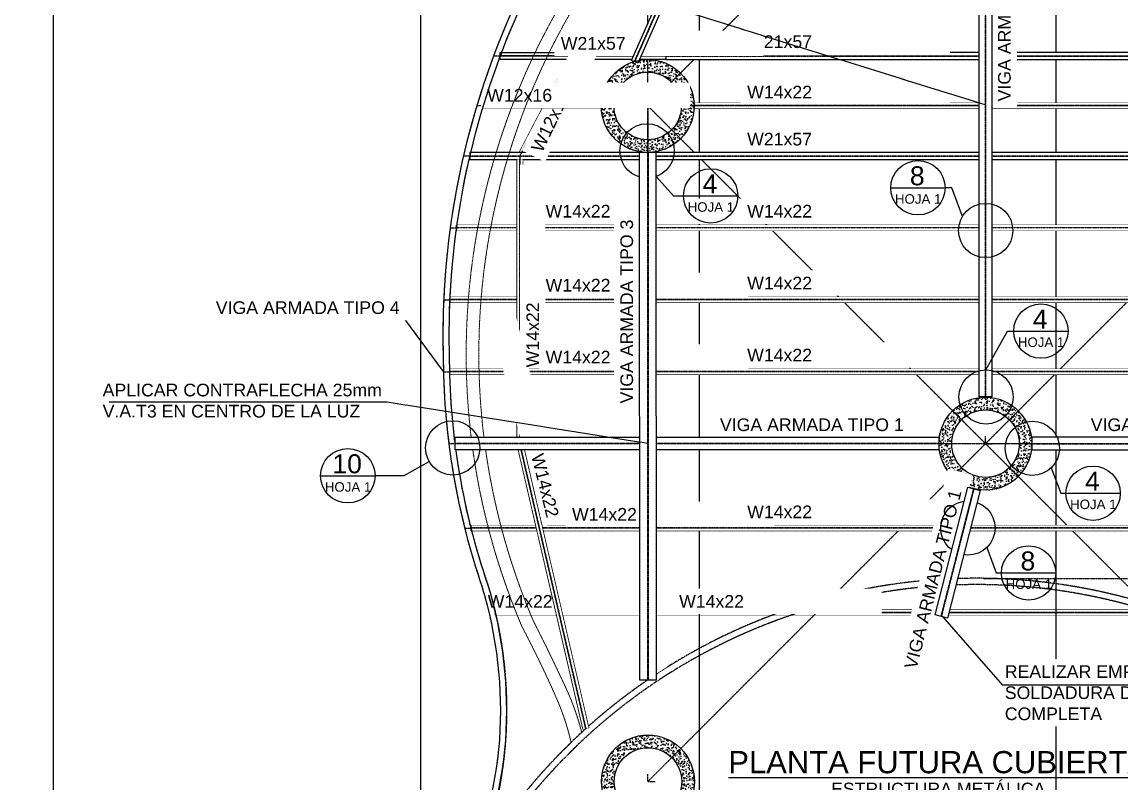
# Model space of a CAD drawing. Header units: millimetres. Extents: x 59135 to 3708801, y -250967 to 196121.
# Drawn here: x 3548784 to 3574813, y -9423 to 8598 of the extents above; entities that cross this region are included whole.
import ezdxf
from ezdxf.enums import TextEntityAlignment as Align

# ---------------------------------------------------------------- set-up
doc = ezdxf.new("R2010")
doc.units = ezdxf.units.MM
doc.header["$LTSCALE"] = 5
doc.set_wipeout_variables(frame=1)
for name, pattern in [('ACAD_ISO10W100', [18, 12, -3, 0, -3]), ('CENTER', [2, 1.25, -0.25, 0.25, -0.25]), ('CENTER2', [1.125, 0.75, -0.125, 0.125, -0.125]), ('DASHDOT', [1, 0.5, -0.25, 0, -0.25]), ('HIDDEN', [0.375, 0.25, -0.125])]:
    doc.linetypes.add(name, pattern=pattern)
for name, color, linetype in [('A-ejes', 251, 'ACAD_ISO10W100'), ('EE-5', 7, 'Continuous'), ('EE-ACHURADOS', 9, 'Continuous'), ('EE-CARPETA 51', 250, 'HIDDEN'), ('EE-CENTROS', 8, 'CENTER'), ('EE-COLUMNAS CONCRETO', 11, 'Continuous'), ('EE-COTAS', 1, 'Continuous'), ('EE-DETALLES', 1, 'Continuous'), ('EE-EJES', 8, 'DASHDOT'), ('EE-OCULTAS', 252, 'HIDDEN'), ('EE-TEXTO 1', 4, 'Continuous'), ('EE-TEXTO 2', 2, 'Continuous'), ('EE-V ARMADA TIPO 1', 95, 'Continuous'), ('EE-V ARMADA TIPO 3', 41, 'Continuous'), ('EE-V ARMADA TIPO 4', 130, 'Continuous'), ('EE-W12x16', 150, 'Continuous'), ('EE-W14x22', 30, 'Continuous'), ('EE-W21x44', 132, 'Continuous'), ('EE-W21x57', 190, 'Continuous'), ('EST-CAMBIO SECCION VIGAS', 240, 'HIDDEN')]:
    doc.layers.add(name, color=color, linetype=linetype)
doc.styles.add('ARIAL EE', font='arial.ttf')
doc.dimstyles.new('EE 1_STANDAR', dxfattribs={"dimtxt": 2, "dimasz": 1.5, "dimexe": 1, "dimexo": 0.5, "dimgap": 0.8, "dimtad": 1, "dimdec": 0, "dimdsep": 46, "dimtxsty": 'ARIAL EE', "dimcen": 0.09, "dimclrd": 256, "dimclre": 256, "dimclrt": 2, "dimadec": 0, "dimazin": 0, "dimtfac": 1, "dimtdec": 0, "dimtofl": 0, "dimtmove": 1, "dimatfit": 2, "dimfxl": 1, "dimtolj": 1, "dimlwd": -1, "dimlwe": -1, "dimarcsym": 1})

# ---------------------------------------------------------------- blocks, each defined once
blk = doc.blocks.new('*U122')
blk.add_lwpolyline([(-64, 5486), (63, 5486), (63, -8317), (-64, -8317)], close=True)
blk.add_wipeout([(-64, 5486), (63, 5486), (63, -8317), (-64, -8317)])
at = {"layer": 'EE-OCULTAS'}
for p, q in [((-3, -8317), (-3, 5486)), ((3, -8317), (3, 5486))]:
    blk.add_line(p, q, dxfattribs=at)
blk = doc.blocks.new('*U153')
blk.add_wipeout([(-50, 2517), (50, 2517), (50, -153), (-50, -153)])
blk.add_lwpolyline([(-50, 2517), (50, 2517), (50, -153), (-50, -153)], close=True)
blk.add_wipeout([(-50, 2517), (50, 2517), (50, -153), (-50, -153)])
at = {"layer": 'EE-OCULTAS'}
for p, q in [((-3, 2517), (-3, -153)), ((3, 2517), (3, -153))]:
    blk.add_line(p, q, dxfattribs=at)
blk = doc.blocks.new('*U270')
blk.add_wipeout([(-83, 134), (83, 134), (83, -3783), (-83, -3783)]).dxf.layer = 'EE-W21x57'
at = {"layer": 'EE-CENTROS'}
for points in [[(-5, -3783), (-5, 134)], [(5, -3783), (5, 134)]]:
    blk.add_lwpolyline(points, dxfattribs=at)
at = {"layer": 'EE-W21x57'}
blk.add_lwpolyline([(-83, 134), (83, 134), (83, -3783), (-83, -3783)], close=True, dxfattribs=at)
blk = doc.blocks.new('*U271')
blk.add_wipeout([(-83, 12224), (83, 12224), (83, -2931), (-83, -2931)]).dxf.layer = 'EE-W21x57'
at = {"layer": 'EE-CENTROS'}
for points in [[(-5, -2931), (-5, 12224)], [(5, -2931), (5, 12224)]]:
    blk.add_lwpolyline(points, dxfattribs=at)
at = {"layer": 'EE-W21x57'}
blk.add_lwpolyline([(-83, 12224), (83, 12224), (83, -2931), (-83, -2931)], close=True, dxfattribs=at)
blk = doc.blocks.new('*U245')
blk.add_wipeout([(-83, 16856), (83, 16856), (83, -7565), (-83, -7565)]).dxf.layer = 'EE-W21x57'
at = {"layer": 'EE-CENTROS'}
for points in [[(-5, -7565), (-5, 16856)], [(5, -7565), (5, 16856)]]:
    blk.add_lwpolyline(points, dxfattribs=at)
at = {"layer": 'EE-W21x57'}
blk.add_lwpolyline([(-83, 16856), (83, 16856), (83, -7565), (-83, -7565)], close=True, dxfattribs=at)
blk = doc.blocks.new('*U246')
blk.add_lwpolyline([(-64, 5486), (63, 5486), (63, -19569), (-64, -19569)], close=True)
blk.add_wipeout([(-64, 5486), (63, 5486), (63, -19569), (-64, -19569)])
at = {"layer": 'EE-OCULTAS'}
for p, q in [((-3, -19569), (-3, 5486)), ((3, -19569), (3, 5486))]:
    blk.add_line(p, q, dxfattribs=at)
blk = doc.blocks.new('*U247')
blk.add_lwpolyline([(-64, 5639), (63, 5639), (63, -19724), (-64, -19724)], close=True)
blk.add_wipeout([(-64, 5639), (63, 5639), (63, -19724), (-64, -19724)])
at = {"layer": 'EE-OCULTAS'}
for p, q in [((-3, -19724), (-3, 5639)), ((3, -19724), (3, 5639))]:
    blk.add_line(p, q, dxfattribs=at)
blk = doc.blocks.new('*U197')
blk.add_wipeout([(-82, 525), (82, 525), (82, -7083), (-82, -7083)]).dxf.layer = 'EE-W21x44'
at = {"layer": 'EE-CENTROS'}
for points in [[(-4, -7083), (-4, 525)], [(4, -7083), (4, 525)]]:
    blk.add_lwpolyline(points, dxfattribs=at)
at = {"layer": 'EE-W21x44'}
blk.add_lwpolyline([(-82, 525), (82, 525), (82, -7083), (-82, -7083)], close=True, dxfattribs=at)
blk = doc.blocks.new('*U248')
blk.add_lwpolyline([(-64, 989), (63, 989), (63, -5592), (-64, -5592)], close=True)
blk.add_wipeout([(-64, 989), (63, 989), (63, -5592), (-64, -5592)])
at = {"layer": 'EE-OCULTAS'}
for p, q in [((-3, -5592), (-3, 989)), ((3, -5592), (3, 989))]:
    blk.add_line(p, q, dxfattribs=at)
blk = doc.blocks.new('*U249')
blk.add_lwpolyline([(-64, 5139), (63, 5139), (63, -19225), (-64, -19225)], close=True)
blk.add_wipeout([(-64, 5139), (63, 5139), (63, -19225), (-64, -19225)])
at = {"layer": 'EE-OCULTAS'}
for p, q in [((-3, -19225), (-3, 5139)), ((3, -19225), (3, 5139))]:
    blk.add_line(p, q, dxfattribs=at)
blk = doc.blocks.new('COLUMNA CONCRETO')
at = {"layer": 'EE-ACHURADOS'}
h = blk.add_hatch(dxfattribs=at)
h.set_pattern_fill('AR-CONC', color=256)
h.set_pattern_definition([(50, (-2321747.4, -250169.48), (182.184669, -15.939086), [19.05, -209.55]), (355, (-2321747.4, -250169.48), (-35.243421, 191.056845), [15.24, -167.640584]), (100.451445, (-2321732.22, -250170.81), (146.941247, 175.117752), [16.190009, -178.090245]), (46.1842, (-2321747.4, -250118.68), (271.07904, -42.042328), [28.575, -314.325]), (96.635558, (-2321724.8, -250122.2), (237.404134, 247.426125), [24.285023, -267.135608]), (351.184151, (-2321747.4, -250118.68), (237.404134, 247.426125), [22.859967, -251.459732]), (21, (-2321722, -250131.38), (151.614391, -102.265198), [19.05, -209.55]), (326, (-2321722, -250131.38), (61.802028, 184.187966), [15.24, -167.64]), (71.451445, (-2321709.37, -250139.9), (213.416419, 81.922769), [16.190009, -178.089938]), (37.5, (-2321747.4, -250169.485), (3.0886033, 84.5550389), [0, -165.608, 0, -170.18, 0, -168.275]), (7.5, (-2321747.4, -250169.485), (66.8196625, 100.1805748), [0, -97.028, 0, -161.798, 0, -64.135]), (327.5, (-2321804.044, -250169.485), (135.5905952, -5.728744), [0, -63.5, 0, -198.12, 0, -262.89]), (317.5, (-2321829.44, -250169.48), (148.1291814, 25.426491), [0, -82.55, 0, -131.572, 0, -186.69])])
h.paths.add_polyline_path([(-1100, 0, 1), (1100, 0, 1)])
h.paths.add_polyline_path([(800, 0, -1), (-800, 0, -1)], flags=16)
at = {"layer": 'EE-COLUMNAS CONCRETO'}
for radius in [1100, 800]:
    blk.add_circle((0, 0), radius, dxfattribs=at)
at = {"layer": 'EE-EJES'}
for q in [(0, 175), (168, 0)]:
    blk.add_line((0, 0), q, dxfattribs=at)
blk = doc.blocks.new('*U244')
blk.add_lwpolyline([(-64, 5645), (63, 5645), (63, -19732), (-64, -19732)], close=True)
blk.add_wipeout([(-64, 5645), (63, 5645), (63, -19732), (-64, -19732)])
at = {"layer": 'EE-OCULTAS'}
for p, q in [((-3, -19732), (-3, 5645)), ((3, -19732), (3, 5645))]:
    blk.add_line(p, q, dxfattribs=at)
blk = doc.blocks.new('*U195')
blk.add_wipeout([(-154, -405), (146, -405), (146, -14194), (-154, -14194)]).dxf.layer = 'EE-V ARMADA TIPO 1'
at = {"layer": 'EE-CENTROS'}
for p, q in [((-9, -14194), (-9, -405)), ((0, -14194), (0, -405))]:
    blk.add_line(p, q, dxfattribs=at)
at = {"layer": 'EE-V ARMADA TIPO 1'}
blk.add_lwpolyline([(-154, -405), (146, -405), (146, -14194), (-154, -14194)], close=True, dxfattribs=at)
blk = doc.blocks.new('*U196')
blk.add_wipeout([(-50, 2639), (50, 2639), (50, -153), (-50, -153)])
blk.add_lwpolyline([(-50, 2639), (50, 2639), (50, -153), (-50, -153)], close=True)
blk.add_wipeout([(-50, 2639), (50, 2639), (50, -153), (-50, -153)])
at = {"layer": 'EE-OCULTAS'}
for p, q in [((-3, 2639), (-3, -153)), ((3, 2639), (3, -153))]:
    blk.add_line(p, q, dxfattribs=at)
blk = doc.blocks.new('*U220')
blk.add_wipeout([(-154, -2740), (146, -2740), (146, -14194), (-154, -14194)]).dxf.layer = 'EE-V ARMADA TIPO 1'
at = {"layer": 'EE-CENTROS'}
for p, q in [((-9, -14194), (-9, -2740)), ((0, -14194), (0, -2740))]:
    blk.add_line(p, q, dxfattribs=at)
at = {"layer": 'EE-V ARMADA TIPO 1'}
blk.add_lwpolyline([(-154, -2740), (146, -2740), (146, -14194), (-154, -14194)], close=True, dxfattribs=at)
blk = doc.blocks.new('ITEM DETALLE')
at = {"layer": 'EE-5'}
blk.add_line((-4.29, 0), (4.29, 0), dxfattribs=at)
blk.add_circle((0, 0), 4.29, dxfattribs=at)
at = {"layer": 'EE-TEXTO 1', "style": 'ARIAL EE'}
blk.add_attdef('X', text='', height=3, dxfattribs=at).set_placement((-0.11, 1.9), align=Align.MIDDLE_CENTER)
at = {"layer": 'EE-TEXTO 2', "style": 'ARIAL EE'}
blk.add_attdef('###', text='', height=1.5, dxfattribs=at).set_placement((0.04, -1.76), align=Align.MIDDLE_CENTER)
blk = doc.blocks.new('TÍTULO')
at = {"layer": 'EE-TEXTO 1', "style": 'ARIAL EE'}
blk.add_attdef('%%UTÍTULO', text='', height=3.5, dxfattribs=at).set_placement((0, 0), align=Align.MIDDLE_CENTER)
at = {"layer": 'EE-TEXTO 2', "style": 'ARIAL EE'}
for tag, p in [('SUBTÍTULO', (0, -4.24)), ('ESCALA', (0, -7.74))]:
    blk.add_attdef(tag, text='', height=2, dxfattribs=at).set_placement(p, align=Align.MIDDLE_CENTER)
blk = doc.blocks.new('*U595')
blk.add_lwpolyline([(-64, 4564), (63, 4564), (63, -18585), (-64, -18585)], close=True)
blk.add_wipeout([(-64, 4564), (63, 4564), (63, -18585), (-64, -18585)])
at = {"layer": 'EE-OCULTAS'}
for p, q in [((-3, -18585), (-3, 4564)), ((3, -18585), (3, 4564))]:
    blk.add_line(p, q, dxfattribs=at)
blk = doc.blocks.new('*U596')
blk.add_lwpolyline([(-64, 1150), (63, 1150), (63, -5775), (-64, -5775)], close=True)
blk.add_wipeout([(-64, 1150), (63, 1150), (63, -5775), (-64, -5775)])
at = {"layer": 'EE-OCULTAS'}
for p, q in [((-3, -5775), (-3, 1150)), ((3, -5775), (3, 1150))]:
    blk.add_line(p, q, dxfattribs=at)
blk = doc.blocks.new('*U593')
blk.add_wipeout([(-200, 12493), (200, 12493), (200, 0), (-200, 0)]).dxf.layer = 'EE-V ARMADA TIPO 3'
at = {"layer": 'EE-CENTROS'}
for p, q in [((-8, 0), (-8, 12493)), ((8, 0), (8, 12493))]:
    blk.add_line(p, q, dxfattribs=at)
at = {"layer": 'EE-V ARMADA TIPO 3'}
blk.add_lwpolyline([(-200, 12493), (200, 12493), (200, 0), (-200, 0)], close=True, dxfattribs=at)
blk = doc.blocks.new('*U635')
blk.add_wipeout([(-154, -405), (146, -405), (146, -3525), (-154, -3525)]).dxf.layer = 'EE-V ARMADA TIPO 1'
at = {"layer": 'EE-CENTROS'}
for p, q in [((-9, -3525), (-9, -405)), ((0, -3525), (0, -405))]:
    blk.add_line(p, q, dxfattribs=at)
at = {"layer": 'EE-V ARMADA TIPO 1'}
blk.add_lwpolyline([(-154, -405), (146, -405), (146, -3525), (-154, -3525)], close=True, dxfattribs=at)

msp = doc.modelspace()

# ---------------------------------------------------------------- linework, layer by layer
at = {"layer": 'EE-EJES', "linetype": 'CENTER2', "ltscale": 2.5}
for p, q in [((3549522.3, 18870.6), (3549522.3, -50939.7)), ((3558222.3, 18870.6), (3558222.3, -50939.7))]:
    msp.add_line(p, q, dxfattribs=at)
at = {"layer": 'EE-EJES'}
for p, q in [((3558927, 3724.1), (3584281.3, 3724.1)), ((3558772.1, 2020.8), (3584434.7, 2020.8)), ((3558893.6, -1386), (3584315.1, -1386)), ((3559268.4, -3386.9), (3583940.3, -3386.9))]:
    msp.add_line(p, q, dxfattribs=at)
at = {"layer": 'EE-OCULTAS'}
for p, q in [((3563603.4, 6785.4), (3563601.7, 18783.1)), ((3571601.4, -1385.6), (3595199.2, -1385.6)), ((3571561.9, -4576), (3595159.7, -4576))]:
    msp.add_line(p, q, dxfattribs=at)

# ---------------------------------------------------------------- block references
at = {"layer": 'EE-COLUMNAS CONCRETO'}
msp.add_blockref('COLUMNA CONCRETO', (3571603.3, -1387.5), dxfattribs=at)
at = {"layer": 'EE-DETALLES', "xscale": 150, "yscale": 150, "zscale": 150}
for p, values in [((3556501.4, -2148), {'X': '10', '###': 'HOJA 1'}), ((3572624.7, -4448.6), {'X': '8', '###': 'HOJA 1'})]:
    msp.add_blockref('ITEM DETALLE', p, dxfattribs=at).add_auto_attribs(values)
at = {"layer": 'EE-OCULTAS'}
msp.add_blockref('COLUMNA CONCRETO', (3563609.3, -9386.9), dxfattribs=at)
at = {"layer": 'EE-TEXTO 1', "xscale": 150, "yscale": 150, "zscale": 150}
msp.add_blockref('TÍTULO', (3570484.3, -8928.5), dxfattribs=at).add_auto_attribs({'%%UTÍTULO': '%%UPLANTA FUTURA CUBIERTA', 'SUBTÍTULO': 'ESTRUCTURA METÁLICA', 'ESCALA': 'ESCALA 1 : 150'})
at = {"layer": 'EE-W12x16', "rotation": 332.402677291}
msp.add_blockref('*U153', (3560647.4, 5562.6), dxfattribs=at)
at = {"layer": 'EE-W14x22', "rotation": 90}
msp.add_blockref('*U595', (3564560.9, -5386.9), dxfattribs=at)

# ---------------------------------------------------------------- texts
at = {"layer": 'EE-COTAS', "color": 2, "insert": (3550694.7, 32.9), "char_height": 300, "width": 7033.839, "attachment_point": 1, "style": 'ARIAL EE', "bg_fill": 2}
msp.add_mtext('APLICAR CONTRAFLECHA 25mm\\PV.A.T3 EN CENTRO DE LA LUZ', dxfattribs=at)

# ---------------------------------------------------------------- leaders
at = {"layer": 'EE-COTAS', "annotation_type": 0, "has_hookline": 1, "hookline_direction": 1, "text_width": 4332.8}
msp.add_leader([(3558764.9, 325.2), (3557850, 1559.9), (3557848.5, 1559.9)], dimstyle='EE 1_STANDAR', override={"dimscale": 0, "dimgap": 0.8, "dimtad": 1, "dimfxl": 0.0015, "dimtfill": 1}, dxfattribs=at)
at = {"layer": 'EE-COTAS'}
msp.add_leader([(3558421.7, -1820.1), (3557828.9, -2148), (3557144.2, -2148)], dimstyle='EE 1_STANDAR', override={"dimscale": 0, "dimgap": 0.8, "dimtad": 1}, dxfattribs=at)
at = {"layer": 'EE-DETALLES'}
for points in [[(3573159.6, -1958.5), (3573385.2, -2560.1), (3573508.8, -2560.1)], [(3571632.6, -3847.1), (3571858.3, -4448.6), (3571981.9, -4448.6)]]:
    msp.add_leader(points, dimstyle='EE 1_STANDAR', override={"dimscale": 0, "dimgap": 0.8, "dimtad": 1}, dxfattribs=at)

# ---------------------------------------------------------------- next in the draw order: linework, layer by layer
at = {"layer": 'A-ejes', "ltscale": 0.05}
msp.add_lwpolyline([(3563607.9, -6978.2), (3563603.4, 6614.8)], dxfattribs=at)
at = {"layer": 'EE-EJES', "linetype": 'CENTER2', "ltscale": 2.5}
for p, q in [((3564822.3, 18870.6), (3564822.3, -50939.7)), ((3573270.4, 18870.6), (3573270.4, -50939.7))]:
    msp.add_line(p, q, dxfattribs=at)
at = {"layer": 'EE-EJES'}
for p, q in [((3559239.9, 5427.5), (3583969.2, 5427.5)), ((3559843.4, -5386.9), (3583306.3, -5386.9))]:
    msp.add_line(p, q, dxfattribs=at)
msp.add_lwpolyline([(3563603.4, 6610.5), (3563608.4, -6977.8)], dxfattribs=at)

# ---------------------------------------------------------------- next in the draw order: texts
at = {"layer": 'EE-COTAS', "color": 2, "insert": (3557728.5, 1679.9), "char_height": 300, "width": 4402.361, "attachment_point": 9, "style": 'ARIAL EE', "bg_fill": 2}
msp.add_mtext('VIGA ARMADA TIPO 4', dxfattribs=at)

# ---------------------------------------------------------------- next in the draw order: block references
at = {"layer": 'EE-W14x22', "rotation": 90}
msp.add_blockref('*U122', (3570189.1, 6614.8), dxfattribs=at)

# ---------------------------------------------------------------- next in the draw order: linework, layer by layer
at = {"layer": 'A-ejes', "ltscale": 0.05}
msp.add_line((3563603.4, 6614.8), (3571604.4, 14613.1), dxfattribs=at)
for points in [[(3563603.3, 6614.8), (3571602.7, -1386.8), (3563609.3, -9384.3)], [(3579606.8, 6614.2), (3563603.4, 6614.8)], [(3579606.8, 6614.2), (3571602.7, -1386.8), (3579597.7, -9386.9)]]:
    msp.add_lwpolyline(points, dxfattribs=at)

# ---------------------------------------------------------------- next in the draw order: block references
at = {"layer": 'EE-W14x22', "rotation": 90}
for name, p in [('*U246', (3564560.9, 3724.1)), ('*U247', (3564560.9, 2020.8)), ('*U249', (3564560.9, -3386.9))]:
    msp.add_blockref(name, p, dxfattribs=at)
at = {"layer": 'EE-W21x57', "rotation": 90}
msp.add_blockref('*U270', (3560246.7, 7793.5), dxfattribs=at)
at = {"layer": 'EE-W21x57', "xscale": -1, "rotation": 270}
msp.add_blockref('*U245', (3566959.7, 5427.5), dxfattribs=at)

# ---------------------------------------------------------------- next in the draw order: texts
at = {"layer": 'EE-TEXTO 2', "color": 2, "char_height": 300, "width": 4650.833, "attachment_point": 1, "style": 'ARIAL EE', "bg_fill": 2}
for s, insert in [('W14x22', (3565959, 7087.9)), ('VIGA ARMADA TIPO 1', (3565314.2, -788.8)), ('VIGA ARMADA TIPO 1', (3574097, -788.8)), ('W14x22', (3559814.7, -4971.9))]:
    msp.add_mtext(s, dxfattribs=dict(at, insert=insert))

# ---------------------------------------------------------------- next in the draw order: linework, layer by layer
at = {"layer": 'EE-CARPETA 51', "lineweight": 0}
for points in [[(3538660.8, -11749.6, 0.6589007), (3559192.3, -11917.5), (3559192.3, -11917.5, -0.4506032), (3579296.6, -7062.8, -0.2930597), (3581296.1, -11211.7, 0.08249), (3581376.3, -16111.8, 0.1450014), (3585190, -23637, -1.0767136), (3574755.6, -33621.5, 0.1886656), (3564962.3, -27481.4, 0.1062394), (3556446.5, -27511.4, 0.0636478), (3551606, -29236.4, 0.0914808), (3545759.9, -33698.3, -0.2898684)], [(3545654.9, -33590.8, -0.0910097), (3551512.3, -29115.8, -0.0637216), (3556391.9, -27369.8, -0.1065376), (3564994.3, -27334.8, -0.1886322), (3574878.8, -33535.2, 0.252717), (3574878.8, -33535.2, 1.0762705), (3585085.1, -23744.5, -0.1451045), (3581228.8, -16138.8, -0.0819526), (3581142.7, -11225.3, 0.2957737), (3579204.6, -7178.6, 0.4500968), (3559328.6, -11980.3, -0.6590495), (3538519.9, -11801.1, 0.1043286)]]:
    msp.add_lwpolyline(points, format="xyb", dxfattribs=at)
at = {"layer": 'EE-EJES'}
msp.add_line((3559952.7, 7793.5), (3583256.1, 7793.5), dxfattribs=at)
at = {"layer": 'EE-OCULTAS'}
for points in [[(3538660.8, -11749.6, 0.6589007), (3559192.3, -11917.5), (3559192.3, -11917.5, -0.4506032), (3579296.6, -7062.8, -0.2930597), (3581296.1, -11211.7, 0.08249), (3581376.3, -16111.8, 0.1450014), (3585190, -23637, -1.0767136), (3574755.6, -33621.5, 0.1886656), (3564962.3, -27481.4, 0.1062394), (3556446.5, -27511.4, 0.0636478), (3551606, -29236.4, 0.0914808), (3545759.9, -33698.3, -0.2898684)], [(3545654.9, -33590.8, -0.0910097), (3551512.3, -29115.8, -0.0637216), (3556391.9, -27369.8, -0.1065376), (3564994.3, -27334.8, -0.1886322), (3574878.8, -33535.2, 0.252717), (3574878.8, -33535.2, 1.0762705), (3585085.1, -23744.5, -0.1451045), (3581228.8, -16138.8, -0.0819526), (3581142.7, -11225.3, 0.2957737), (3579204.6, -7178.6, 0.4500968), (3559328.6, -11980.3, -0.6590495), (3538519.9, -11801.1, 0.1043286)]]:
    msp.add_lwpolyline(points, format="xyb", dxfattribs=at)

# ---------------------------------------------------------------- next in the draw order: block references
at = {"layer": 'EE-DETALLES', "xscale": 150, "yscale": 150, "zscale": 150}
for p in [(3572915.2, 1279.4), (3574151.7, -2560.1)]:
    msp.add_blockref('ITEM DETALLE', p, dxfattribs=at).add_auto_attribs({'X': '4', '###': 'HOJA 1'})
at = {"layer": 'EE-V ARMADA TIPO 1', "xscale": -1, "rotation": 270}
msp.add_blockref('*U220', (3586899.1, -1381.5), dxfattribs=at)
at = {"layer": 'EE-W14x22'}
msp.add_blockref('*U248', (3560576.8, 4355.6), dxfattribs=at)

# ---------------------------------------------------------------- next in the draw order: texts
at = {"layer": 'EE-TEXTO 2', "color": 2, "char_height": 300, "width": 4650.833, "attachment_point": 1, "style": 'ARIAL EE', "bg_fill": 2}
for s, insert in [('W21x57', (3565958.6, 5974.4)), ('W14x22', (3565959, 4267.8)), ('W14x22', (3565959, 2564.4)), ('W14x22', (3565959, -2851.9))]:
    msp.add_mtext(s, dxfattribs=dict(at, insert=insert))

# ---------------------------------------------------------------- next in the draw order: linework, layer by layer
at = {"layer": 'EE-DETALLES'}
msp.add_circle((3572712.9, -1496.2), 642.9, dxfattribs=at)
at = {"layer": 'EE-EJES'}
msp.add_lwpolyline([(3560576.8, 5427.5), (3560576.8, -1386)], dxfattribs=at)

# ---------------------------------------------------------------- next in the draw order: block references
at = {"layer": 'EE-DETALLES', "xscale": 150, "yscale": 150, "zscale": 150}
msp.add_blockref('ITEM DETALLE', (3570003.7, 4671.4), dxfattribs=at).add_auto_attribs({'X': '8', '###': 'HOJA 1'})
at = {"layer": 'EE-W21x57', "xscale": -1, "rotation": 270}
msp.add_blockref('*U271', (3566960.1, 7793.5), dxfattribs=at)

# ---------------------------------------------------------------- next in the draw order: texts
at = {"layer": 'EE-TEXTO 2', "color": 2, "insert": (3561810.5, -2910.1), "char_height": 300, "width": 4650.833, "attachment_point": 1, "style": 'ARIAL EE', "bg_fill": 2}
msp.add_mtext('W14x22', dxfattribs=at)

# ---------------------------------------------------------------- next in the draw order: leaders
at = {"layer": 'EE-DETALLES'}
msp.add_leader([(3571058.5, 3992.9), (3570803.2, 4671.4), (3570646.6, 4671.4)], dimstyle='EE 1_STANDAR', override={"dimscale": 0, "dimgap": 0.8, "dimtad": 1}, dxfattribs=at)

# ---------------------------------------------------------------- next in the draw order: texts
at = {"layer": 'EE-TEXTO 2', "color": 2, "char_height": 300, "width": 4650.833, "attachment_point": 1, "rotation": 90, "style": 'ARIAL EE', "bg_fill": 2}
for s, insert in [('VIGA ARMADA TIPO 1', (3571901, 6717.7)), ('W14x22', (3560730.9, 420.5))]:
    msp.add_mtext(s, dxfattribs=dict(at, insert=insert))
at = {"layer": 'EE-TEXTO 2', "color": 2, "insert": (3565959, 8282), "char_height": 300, "width": 4650.833, "attachment_point": 1, "style": 'ARIAL EE', "bg_fill": 2}
msp.add_mtext('W21x57', dxfattribs=at)

# ---------------------------------------------------------------- next in the draw order: linework, layer by layer
at = {"layer": 'EE-EJES'}
msp.add_line((3558765.9, 317.4), (3584442.8, 317.4), dxfattribs=at)

# ---------------------------------------------------------------- next in the draw order: texts
at = {"layer": 'EE-TEXTO 2', "color": 2, "char_height": 300, "width": 4650.833, "attachment_point": 1, "style": 'ARIAL EE', "bg_fill": 2}
for s, insert in [('W21x57', (3561544.8, 8242.6)), ('W14x22', (3561185.2, 4267.8)), ('W14x22', (3561185.2, 2516))]:
    msp.add_mtext(s, dxfattribs=dict(at, insert=insert))

# ---------------------------------------------------------------- next in the draw order: linework, layer by layer
at = {"layer": 'A-ejes', "ltscale": 0.05}
msp.add_lwpolyline([(3563607.9, -6978.2), (3563603.4, 6614.8)], dxfattribs=at)
at = {"layer": 'EE-EJES'}
for points in [[(3560576.8, 5427.5), (3561813.5, 7793.5)], [(3563603.4, 6610.5), (3563608.4, -6977.8)]]:
    msp.add_lwpolyline(points, dxfattribs=at)

# ---------------------------------------------------------------- next in the draw order: block references
at = {"layer": 'EE-DETALLES', "xscale": 150, "yscale": 150, "zscale": 150}
msp.add_blockref('ITEM DETALLE', (3565094.3, 4480.6), dxfattribs=at).add_auto_attribs({'X': '4', '###': 'HOJA 1'})
at = {"layer": 'EE-W21x44', "rotation": 336.1351851701168}
msp.add_blockref('*U197', (3566158.8, 14133), dxfattribs=at)

# ---------------------------------------------------------------- next in the draw order: leaders
at = {"layer": 'EE-DETALLES'}
msp.add_leader([(3563804, 4940.8), (3564214.8, 4480.6), (3564451.5, 4480.6)], dimstyle='EE 1_STANDAR', override={"dimscale": 0, "dimgap": 0.8, "dimtad": 1}, dxfattribs=at)

# ---------------------------------------------------------------- next in the draw order: linework, layer by layer
at = {"layer": 'EE-EJES'}
msp.add_lwpolyline([(3563298.4, 7667.4), (3566371.2, 14613.1)], dxfattribs=at)

# ---------------------------------------------------------------- next in the draw order: block references
at = {"layer": 'EE-COLUMNAS CONCRETO'}
msp.add_blockref('COLUMNA CONCRETO', (3563603.4, 6610.5), dxfattribs=at)
at = {"layer": 'EE-W14x22', "rotation": 90}
msp.add_blockref('*U244', (3564560.9, 317.4), dxfattribs=at)

# ---------------------------------------------------------------- next in the draw order: block references
at = {"layer": 'EE-V ARMADA TIPO 1'}
msp.add_blockref('*U195', (3571608.9, 13913.1), dxfattribs=at)

# ---------------------------------------------------------------- next in the draw order: texts
at = {"layer": 'EE-TEXTO 2', "color": 2, "insert": (3560831.4, 5620), "char_height": 300, "width": 4650.833, "attachment_point": 1, "rotation": 64.1308, "style": 'ARIAL EE', "bg_fill": 2}
msp.add_mtext('W12x16', dxfattribs=at)
at = {"layer": 'EE-TEXTO 2', "color": 2, "insert": (3565959, 861), "char_height": 300, "width": 4650.833, "attachment_point": 1, "style": 'ARIAL EE', "bg_fill": 2}
msp.add_mtext('W14x22', dxfattribs=at)

# ---------------------------------------------------------------- next in the draw order: linework, layer by layer
at = {"layer": 'EE-DETALLES'}
for centre in [(3563589.7, 5546.9), (3571608.9, 3660.6), (3571616.8, -281)]:
    msp.add_circle(centre, 642.9, dxfattribs=at)

# ---------------------------------------------------------------- next in the draw order: block references
at = {"layer": 'EE-W12x16', "rotation": 90}
msp.add_blockref('*U196', (3562350.9, 6614.8), dxfattribs=at)

# ---------------------------------------------------------------- next in the draw order: texts
at = {"layer": 'EE-TEXTO 2', "color": 2, "insert": (3561185.2, 812.6), "char_height": 300, "width": 4650.833, "attachment_point": 1, "style": 'ARIAL EE', "bg_fill": 2}
msp.add_mtext('W14x22', dxfattribs=at)

# ---------------------------------------------------------------- next in the draw order: leaders
at = {"layer": 'EE-DETALLES'}
msp.add_leader([(3571608.9, 361.8), (3572121.7, 1279.4), (3572272.4, 1279.4)], dimstyle='EE 1_STANDAR', override={"dimscale": 0, "dimgap": 0.8, "dimtad": 1}, dxfattribs=at)

# ---------------------------------------------------------------- next in the draw order: linework, layer by layer
at = {"layer": 'EE-EJES'}
msp.add_lwpolyline([(3563603.3, 6614.8), (3559555.5, 6614.8)], dxfattribs=at)

# ---------------------------------------------------------------- next in the draw order: texts
at = {"layer": 'EE-TEXTO 2', "color": 2, "insert": (3563260.4, -435.3), "char_height": 300, "width": 4650.833, "attachment_point": 7, "rotation": 90, "style": 'ARIAL EE', "bg_fill": 2}
msp.add_mtext('VIGA ARMADA TIPO 3', dxfattribs=at)

# ---------------------------------------------------------------- next in the draw order: texts
at = {"layer": 'EE-TEXTO 2', "color": 2, "insert": (3559802.2, 7013.4), "char_height": 300, "width": 4650.833, "attachment_point": 1, "style": 'ARIAL EE', "bg_fill": 2}
msp.add_mtext('W12x16', dxfattribs=at)

# ---------------------------------------------------------------- next in the draw order: linework, layer by layer
at = {"layer": 'EE-CARPETA 51', "lineweight": 0}
for points in [[(3559203.5, -11896.4, 0.0811646), (3560093.9, -8404.4, 0.0907855), (3559677.3, -4764, -0.0805237), (3558761.5, 571, -0.1010324), (3560046.1, 8037.9, -0.0977205), (3563967.8, 14194.7, -0.2061338), (3571604.4, 17484.1, -0.2032895), (3579158.9, 14280.2, -0.1013821), (3583217.2, 7896.3, -0.0973165), (3584448, 734.2, -0.117073), (3582636.1, -6897.9, 0.0886896), (3581203.3, -11896.4)], [(3581052.4, -11896.4, -0.0889628), (3582501.7, -6831.4, 0.1171142), (3584298, 736, 0.0973407), (3583077.1, 7842.9, 0.1013821), (3579051.1, 14175.9, 0.2032895), (3571604.4, 17334.1, 0.2061422), (3564076.5, 14091.4, 0.097725), (3560185.8, 7983.4, 0.101054), (3558911.5, 574, 0.0806916), (3559821, -4720.4, -0.1619809), (3559685.9, -11065.3, -0.0196622), (3559366.8, -11896.4, -0.0196622)]]:
    msp.add_lwpolyline(points, format="xyb", dxfattribs=at)
at = {"layer": 'EE-V ARMADA TIPO 4'}
for points in [[(3581203.3, -11896.4, -0.0886896), (3582636.1, -6897.9, 0.117073), (3584448, 734.2, 0.0973165), (3583217.2, 7896.3, 0.1013821), (3579158.9, 14280.2, 0.2032895), (3571604.4, 17484.1, 0.2061338), (3563967.8, 14194.7, 0.0977205), (3560046.1, 8037.9, 0.1010324), (3558761.5, 571, 0.0802006), (3559675.5, -4763.8, -0.0907855), (3560092.1, -8404.3, -0.0811742), (3559201.5, -11896.4, -0.0811742)], [(3559365, -11896.4, 0.0797893), (3560241.7, -8414.4, 0.0907554), (3559819.1, -4720.3, -0.0803038), (3558911.5, 574, -0.101054), (3560185.8, 7983.4, -0.097725), (3564076.5, 14091.4, -0.2061422), (3571604.4, 17334.1, -0.2032895), (3579051.1, 14175.9, -0.1013821), (3583077.1, 7842.9, -0.0973407), (3584298, 736, -0.1171142), (3582501.7, -6831.4, 0.0889628), (3581052.4, -11896.4)]]:
    msp.add_lwpolyline(points, format="xyb", dxfattribs=at)
at = {"layer": 'EST-CAMBIO SECCION VIGAS', "lineweight": 0}
for points in [[(3581113.7, -9363.5, -0.0473815), (3582138.6, -6653.4, 0.3126385), (3579532.8, 11881.9, 0.0950845), (3576582.2, 14237.8, 0.0195949), (3574281.2, 15386.8, 0.2414752), (3568927.3, 15386.8, 0.0110152), (3566638.8, 14268.8, 0.0917577), (3563665.6, 11881.2, 0.0979862), (3560349.4, 6496, 0.1932287), (3560629.8, -5726.1, -0.018649), (3561458.5, -7450.4, -0.0452677), (3561789.7, -8460.8)], [(3580933.1, -8905.3, -0.0410832), (3581870, -6519.8, 0.312762), (3579308.5, 11682.6, 0.0950864), (3576447.6, 13969.7, 0.0189238), (3574116.7, 15135.9, 0.2371497), (3569091.8, 15135.9, 0.0103802), (3566781.4, 14004.9, 0.0919064), (3563889.4, 11681.3, 0.0980772), (3560630.4, 6391, 0.193234), (3560905.5, -5608, -0.0114108), (3561737.9, -7329.8, -0.0374836), (3562041, -8223.5)]]:
    msp.add_lwpolyline(points, format="xyb", dxfattribs=at)

# ---------------------------------------------------------------- next in the draw order: leaders
at = {"layer": 'EE-COTAS', "annotation_type": 0, "has_hookline": 1, "hookline_direction": 1, "text_width": 6586.7}
msp.add_leader([(3571596.4, 6633.3), (3560730.1, 10022), (3560728.6, 10022)], dimstyle='EE 1_STANDAR', override={"dimscale": 0, "dimgap": 0.8, "dimtad": 1, "dimfxl": 0.0015, "dimtfill": 1}, dxfattribs=at)

# ---------------------------------------------------------------- next in the draw order: texts
at = {"layer": 'EE-COTAS', "color": 2, "insert": (3572060.7, -6633.6), "char_height": 300, "width": 7033.839, "attachment_point": 1, "style": 'ARIAL EE', "bg_fill": 2}
msp.add_mtext('REALIZAR EMPALME CON SOLDADURA DE PENETRACIÓN COMPLETA', dxfattribs=at)
at = {"layer": 'EE-TEXTO 2', "color": 2, "char_height": 300, "width": 4650.833, "style": 'ARIAL EE', "bg_fill": 2}
for s, insert, attachment_point, rotation in [('VIGA ARMADA TIPO 3', (3563260.4, -435.3), 7, 90), ('W14x22', (3561505.8, -3087.7), 3, 284.01162), ('VIGA ARMADA TIPO 1', (3569676.6, -6669.9), 1, 75.73218)]:
    msp.add_mtext(s, dxfattribs=dict(at, insert=insert, attachment_point=attachment_point, rotation=rotation))
at = {"layer": 'EE-TEXTO 2', "color": 2, "insert": (3564347.3, -4971.9), "char_height": 300, "width": 4650.833, "attachment_point": 1, "style": 'ARIAL EE', "bg_fill": 2}
msp.add_mtext('W14x22', dxfattribs=at)

# ---------------------------------------------------------------- next in the draw order: linework, layer by layer
at = {"layer": 'EE-DETALLES'}
msp.add_circle((3571186, -3384.7), 642.9, dxfattribs=at)

# ---------------------------------------------------------------- next in the draw order: block references
at = {"layer": 'EE-W14x22', "rotation": 13.04958486956442}
msp.add_blockref('*U596', (3560836.2, -2505.7), dxfattribs=at)

# ---------------------------------------------------------------- next in the draw order: block references
at = {"layer": 'EE-V ARMADA TIPO 1'}
for name, p, rotation in [('*U220', (3556304.6, -1381.5), 90), ('*U635', (3571434.9, -2065.3), 345.6743763096062)]:
    msp.add_blockref(name, p, dxfattribs=dict(at, rotation=rotation))

# ---------------------------------------------------------------- next in the draw order: linework, layer by layer
at = {"layer": 'EE-DETALLES'}
msp.add_circle((3558985.2, -1486.4), 642.9, dxfattribs=at)

# ---------------------------------------------------------------- next in the draw order: block references
at = {"layer": 'EE-V ARMADA TIPO 3', "xscale": -1, "rotation": 180.0243419796107}
msp.add_blockref('*U593', (3563603.7, 5510.5), dxfattribs=at)

# ---------------------------------------------------------------- next in the draw order: leaders
at = {"layer": 'EE-COTAS', "annotation_type": 0, "has_hookline": 1, "hookline_direction": 0, "text_width": 6397.4}
msp.add_leader([(3570580, -5469.9), (3571998.7, -7100.9), (3572000.2, -7100.9)], dimstyle='EE 1_STANDAR', override={"dimscale": 0, "dimgap": 0.8, "dimtad": 1, "dimfxl": 0.0015, "dimtfill": 1}, dxfattribs=at)

# ---------------------------------------------------------------- next in the draw order: leaders
at = {"layer": 'EE-COTAS', "annotation_type": 0, "has_hookline": 1, "hookline_direction": 1, "text_width": 6586.7}
msp.add_leader([(3563599.2, -1381.5), (3557436.9, -407.3)], dimstyle='EE 1_STANDAR', override={"dimscale": 0, "dimgap": 0.8, "dimtad": 1, "dimfxl": 0.0015, "dimtfill": 1}, dxfattribs=at)

doc.saveas('drawing.dxf')
